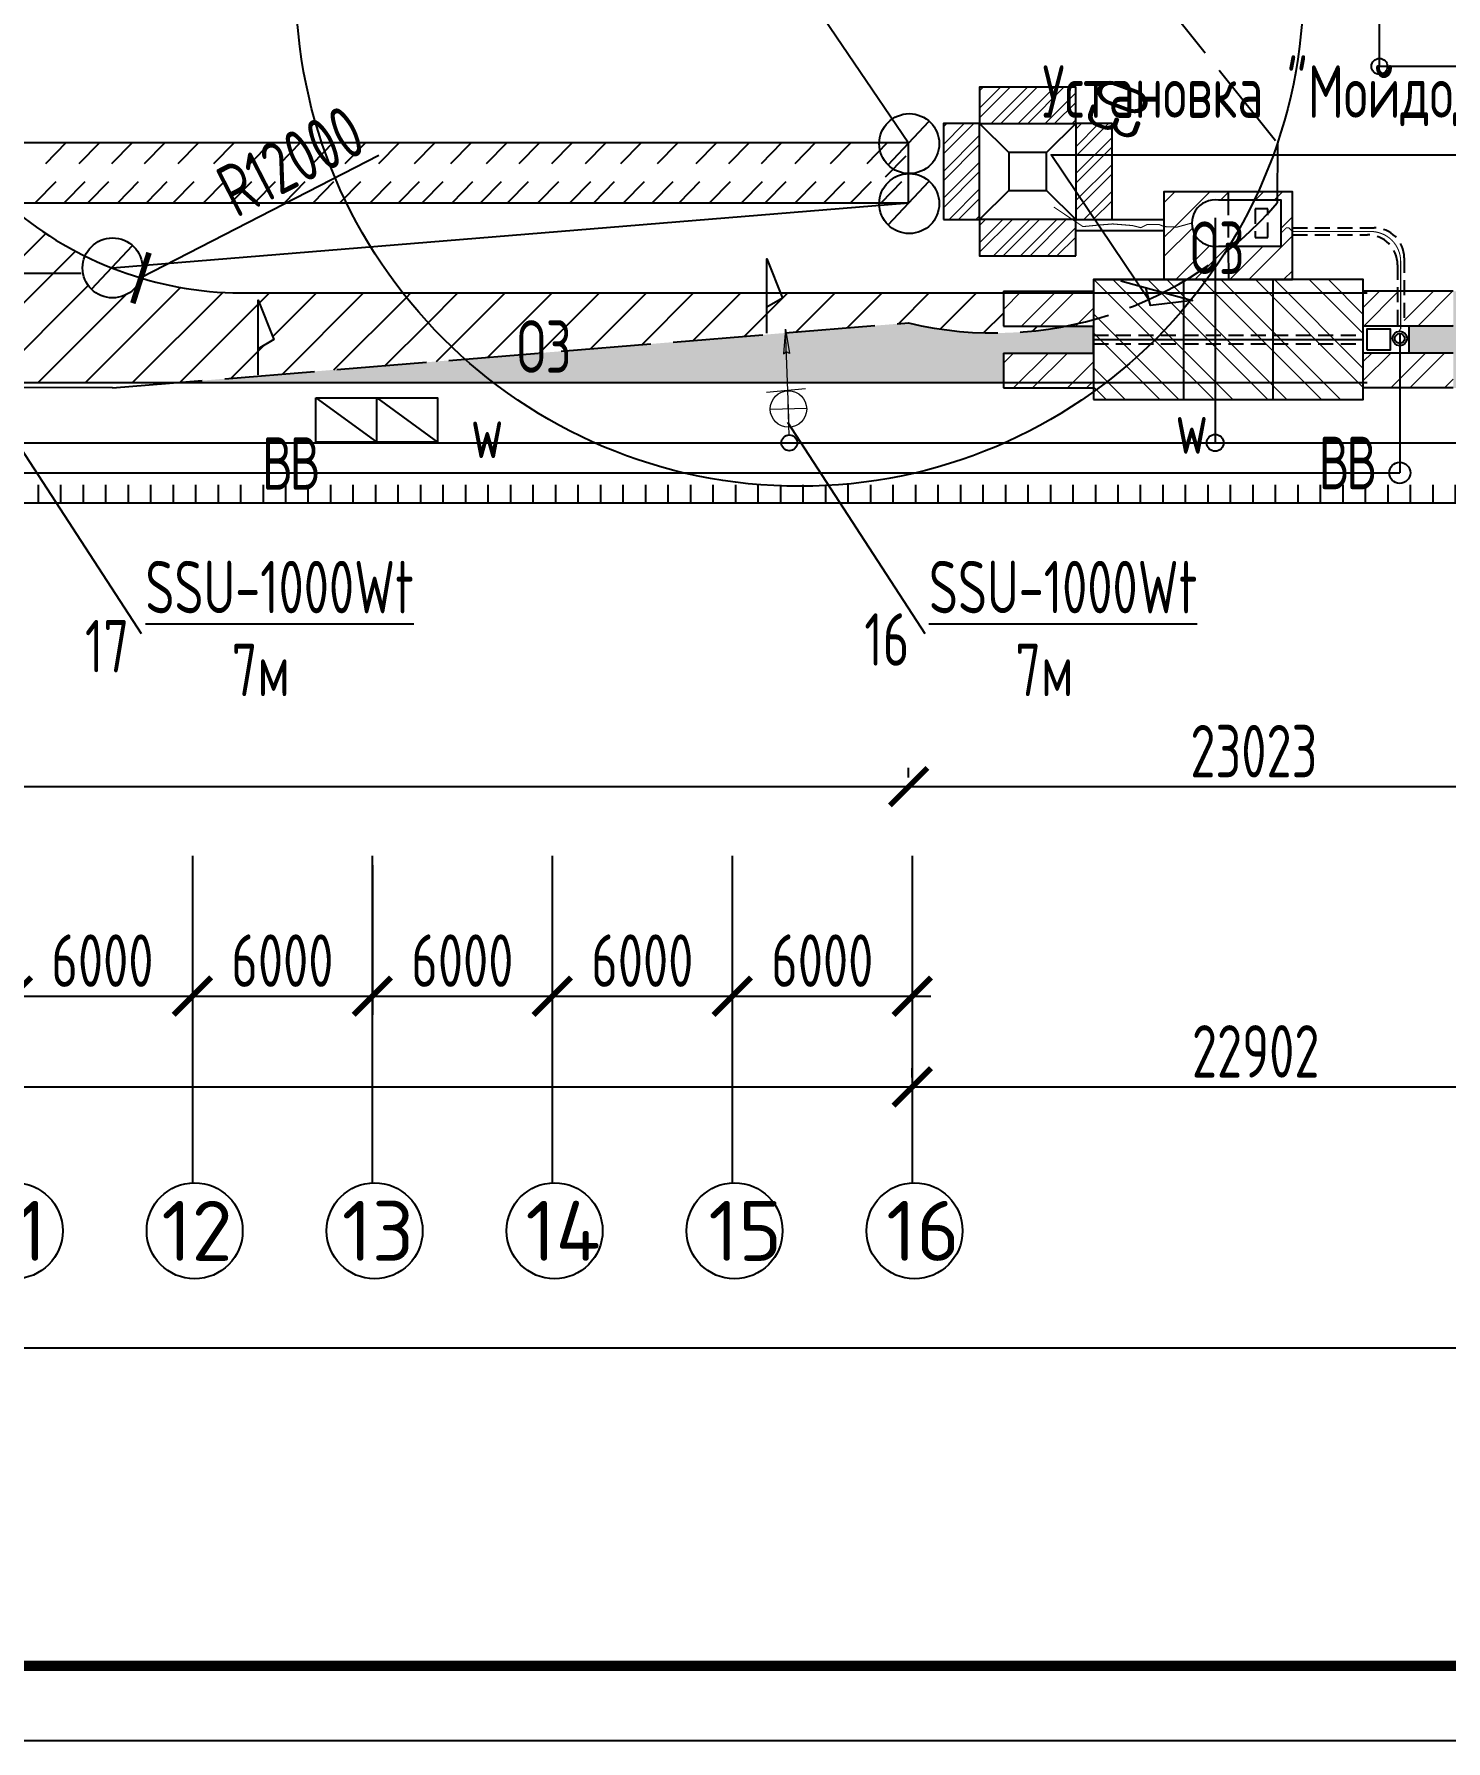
# Paper-space layout 'СГП' of a CAD drawing. Header units: millimetres. Extents: x 1 to 2190, y 0 to 1001.
# Drawn here: x 417.1 to 511.3, y 0.1 to 113.9 of the extents above; entities that cross this region are included whole.
import ezdxf

# ---------------------------------------------------------------- set-up
doc = ezdxf.new("R2010")
doc.units = ezdxf.units.MM
doc.header["$LTSCALE"] = 0.5
doc.linetypes.add('ACAD_ISO02W100', pattern=[15, 12, -3])
doc.linetypes.add('HIDDEN', pattern=[0.375, 0.25, -0.125])
for name, color, linetype, lineweight in [('ЛИНИИ_01', 7, 'Continuous', 9), ('ТОЛСТЫЕ', 1, 'Continuous', 50), ('ТОНКИЕе', 7, 'Continuous', 25)]:
    doc.layers.add(name, color=color, linetype=linetype, lineweight=lineweight)
doc.layers.add('размеры', color=7, linetype='Continuous')
doc.layers.add('тонкие', color=7, linetype='Continuous')
doc.styles.add('Наклонный', font='isocpeur.ttf', dxfattribs={"width": 0.7, "height": 3.5})
doc.styles.add('Наклонный 5', font='isocpeur.ttf', dxfattribs={"height": 7})
doc.linetypes.add('119-1 Кабель высоковольтный подземный', pattern='A,8,-2,[31,Russia-GOST_Topo.shx,S=0.15,R=180,X=0,Y=0],1,[31,Russia-GOST_Topo.shx,S=0.1,R=180,X=0,Y=0],6,[31,Russia-GOST_Topo.shx,S=0.1,R=0,X=0,Y=0],1,[31,Russia-GOST_Topo.shx,S=0.15,R=0,X=0,Y=0],-2', length=20)
doc.dimstyles.new('СТРОИТЕЛЬНЫЙ', dxfattribs={"dimtxt": 3.5, "dimasz": 2.5, "dimexe": 1.25, "dimexo": 0.625, "dimtad": 1, "dimdec": 0, "dimlfac": 500, "dimdsep": 46, "dimtxsty": 'Наклонный', "dimblk1": 'ARCHTICK', "dimblk2": 'ARCHTICK', "dimsah": 1, "dimcen": 0, "dimdle": 1.25, "dimadec": 0, "dimazin": 0, "dimtfac": 0.75, "dimtdec": 0, "dimtmove": 0, "dimatfit": 3, "dimldrblk": 'ARCHTICK', "dimfxl": 1, "dimtolj": 1, "dimtzin": 0, "dimarcsym": 0})
pattern_1 = [(45, (455.8895, 73.2574), (-0.898026, 0.898026), []), (45, (455.8895, 73.8924), (-0.898026, 0.898026), [])]
pattern_2 = [(45, (455.8895, 73.2574), (-1.79605, 1.79605), []), (45, (455.8895, 74.5274), (-1.79605, 1.79605), [])]
pattern_3 = [(45, (-0.0765, 0.0526), (-1.571545, 1.571545), [])]

# ---------------------------------------------------------------- blocks, each defined once
blk = doc.blocks.new('_ArchTick')
at = {"color": 0, "linetype": 'ByBlock', "const_width": 0.15}
blk.add_lwpolyline([(-0.5, -0.5), (0.5, 0.5)], dxfattribs=at)
blk = doc.blocks.new('*D864')
at = {"layer": 'Defpoints', "color": 0, "transparency": 16777216}
for p in [(475.46, 63.72), (475.46, 63.72), (521.5, 63.72)]:
    blk.add_point(p, dxfattribs=at)
at = {"layer": 'размеры', "color": 0, "lineweight": -2, "transparency": 16777216}
for p, q in [((475.46, 64.34), (475.46, 64.97)), ((521.5, 64.34), (521.5, 64.97)), ((522.75, 63.72), (474.21, 63.72))]:
    blk.add_line(p, q, dxfattribs=at)
at = {"layer": 'размеры', "color": 0, "lineweight": -2, "transparency": 16777216, "xscale": 2.5, "yscale": 2.5, "zscale": 2.5, "rotation": 180}
blk.add_blockref('_ArchTick', (475.46, 63.72), dxfattribs=at)
at = {"layer": 'размеры', "color": 0, "lineweight": -2, "transparency": 16777216, "xscale": 2.5, "yscale": 2.5, "zscale": 2.5}
blk.add_blockref('_ArchTick', (521.5, 63.72), dxfattribs=at)
at = {"layer": 'размеры', "color": 0, "transparency": 16777216, "insert": (498.48, 66.09), "char_height": 3.5, "attachment_point": 5, "style": 'Наклонный'}
blk.add_mtext('\\A1;23023', dxfattribs=at)
blk = doc.blocks.new('*D865')
at = {"layer": 'Defpoints', "color": 0, "transparency": 16777216}
for p in [(295.48, 63.72), (295.48, 63.72), (475.46, 63.72)]:
    blk.add_point(p, dxfattribs=at)
at = {"layer": 'размеры', "color": 0, "lineweight": -2, "transparency": 16777216}
for p, q in [((295.48, 64.34), (295.48, 64.97)), ((475.46, 64.34), (475.46, 64.97)), ((476.71, 63.72), (294.23, 63.72))]:
    blk.add_line(p, q, dxfattribs=at)
at = {"layer": 'размеры', "color": 0, "lineweight": -2, "transparency": 16777216, "xscale": 2.5, "yscale": 2.5, "zscale": 2.5, "rotation": 180}
blk.add_blockref('_ArchTick', (295.48, 63.72), dxfattribs=at)
at = {"layer": 'размеры', "color": 0, "lineweight": -2, "transparency": 16777216, "xscale": 2.5, "yscale": 2.5, "zscale": 2.5}
blk.add_blockref('_ArchTick', (475.46, 63.72), dxfattribs=at)
at = {"layer": 'размеры', "color": 0, "transparency": 16777216, "insert": (385.47, 66.09), "char_height": 3.5, "attachment_point": 5, "style": 'Наклонный'}
blk.add_mtext('\\A1;89987', dxfattribs=at)
blk = doc.blocks.new('*D869')
at = {"layer": 'Defpoints', "color": 0, "transparency": 16777216}
for p in [(234.43, 26.29), (521.5, 26.29), (521.5, 26.29)]:
    blk.add_point(p, dxfattribs=at)
at = {"layer": 'размеры', "color": 0, "lineweight": -2, "transparency": 16777216}
for p, q in [((234.43, 26.92), (234.43, 27.54)), ((521.5, 26.92), (521.5, 27.54)), ((233.18, 26.29), (522.75, 26.29))]:
    blk.add_line(p, q, dxfattribs=at)
at = {"layer": 'размеры', "color": 0, "lineweight": -2, "transparency": 16777216, "xscale": 2.5, "yscale": 2.5, "zscale": 2.5, "rotation": 180}
blk.add_blockref('_ArchTick', (234.43, 26.29), dxfattribs=at)
at = {"layer": 'размеры', "color": 0, "lineweight": -2, "transparency": 16777216, "xscale": 2.5, "yscale": 2.5, "zscale": 2.5}
blk.add_blockref('_ArchTick', (521.5, 26.29), dxfattribs=at)
at = {"layer": 'размеры', "color": 0, "transparency": 16777216, "insert": (377.97, 28.67), "char_height": 3.5, "attachment_point": 5, "style": 'Наклонный'}
blk.add_mtext('\\A1;143535', dxfattribs=at)
blk = doc.blocks.new('*D948')
at = {"layer": 'Defpoints', "color": 0, "transparency": 16777216}
for p in [(415.7, 59.1), (427.7, 59.1), (427.7, 49.75)]:
    blk.add_point(p, dxfattribs=at)
at = {"layer": 'ТОНКИЕе', "color": 0, "lineweight": -2, "transparency": 16777216}
for p, q in [((415.7, 58.48), (415.7, 48.5)), ((427.7, 58.48), (427.7, 48.5)), ((414.45, 49.75), (428.95, 49.75))]:
    blk.add_line(p, q, dxfattribs=at)
at = {"layer": 'ТОНКИЕе', "color": 0, "lineweight": -2, "transparency": 16777216, "xscale": 2.5, "yscale": 2.5, "zscale": 2.5, "rotation": 180}
blk.add_blockref('_ArchTick', (415.7, 49.75), dxfattribs=at)
at = {"layer": 'ТОНКИЕе', "color": 0, "lineweight": -2, "transparency": 16777216, "xscale": 2.5, "yscale": 2.5, "zscale": 2.5}
blk.add_blockref('_ArchTick', (427.7, 49.75), dxfattribs=at)
at = {"layer": 'ТОНКИЕе', "color": 0, "transparency": 16777216, "insert": (421.7, 52.12), "char_height": 3.5, "attachment_point": 5, "style": 'Наклонный'}
blk.add_mtext('\\A1;6000', dxfattribs=at)
blk = doc.blocks.new('*D949')
at = {"layer": 'Defpoints', "color": 0, "transparency": 16777216}
for p in [(427.7, 59.1), (439.7, 59.1), (439.7, 49.75)]:
    blk.add_point(p, dxfattribs=at)
at = {"layer": 'ТОНКИЕе', "color": 0, "lineweight": -2, "transparency": 16777216}
for p, q in [((427.7, 58.48), (427.7, 48.5)), ((439.7, 58.48), (439.7, 48.5)), ((426.45, 49.75), (440.95, 49.75))]:
    blk.add_line(p, q, dxfattribs=at)
at = {"layer": 'ТОНКИЕе', "color": 0, "lineweight": -2, "transparency": 16777216, "xscale": 2.5, "yscale": 2.5, "zscale": 2.5, "rotation": 180}
blk.add_blockref('_ArchTick', (427.7, 49.75), dxfattribs=at)
at = {"layer": 'ТОНКИЕе', "color": 0, "lineweight": -2, "transparency": 16777216, "xscale": 2.5, "yscale": 2.5, "zscale": 2.5}
blk.add_blockref('_ArchTick', (439.7, 49.75), dxfattribs=at)
at = {"layer": 'ТОНКИЕе', "color": 0, "transparency": 16777216, "insert": (433.7, 52.12), "char_height": 3.5, "attachment_point": 5, "style": 'Наклонный'}
blk.add_mtext('\\A1;6000', dxfattribs=at)
blk = doc.blocks.new('*D950')
at = {"layer": 'Defpoints', "color": 0, "transparency": 16777216}
for p in [(439.7, 59.1), (451.7, 59.1), (451.7, 49.75)]:
    blk.add_point(p, dxfattribs=at)
at = {"layer": 'ТОНКИЕе', "color": 0, "lineweight": -2, "transparency": 16777216}
for p, q in [((439.7, 58.48), (439.7, 48.5)), ((451.7, 58.48), (451.7, 48.5)), ((438.45, 49.75), (452.95, 49.75))]:
    blk.add_line(p, q, dxfattribs=at)
at = {"layer": 'ТОНКИЕе', "color": 0, "lineweight": -2, "transparency": 16777216, "xscale": 2.5, "yscale": 2.5, "zscale": 2.5, "rotation": 180}
blk.add_blockref('_ArchTick', (439.7, 49.75), dxfattribs=at)
at = {"layer": 'ТОНКИЕе', "color": 0, "lineweight": -2, "transparency": 16777216, "xscale": 2.5, "yscale": 2.5, "zscale": 2.5}
blk.add_blockref('_ArchTick', (451.7, 49.75), dxfattribs=at)
at = {"layer": 'ТОНКИЕе', "color": 0, "transparency": 16777216, "insert": (445.7, 52.12), "char_height": 3.5, "attachment_point": 5, "style": 'Наклонный'}
blk.add_mtext('\\A1;6000', dxfattribs=at)
blk = doc.blocks.new('*D951')
at = {"layer": 'Defpoints', "color": 0, "transparency": 16777216}
for p in [(451.7, 59.1), (463.7, 59.1), (463.7, 49.75)]:
    blk.add_point(p, dxfattribs=at)
at = {"layer": 'ТОНКИЕе', "color": 0, "lineweight": -2, "transparency": 16777216}
for p, q in [((451.7, 58.48), (451.7, 48.5)), ((463.7, 58.48), (463.7, 48.5)), ((450.45, 49.75), (464.95, 49.75))]:
    blk.add_line(p, q, dxfattribs=at)
at = {"layer": 'ТОНКИЕе', "color": 0, "lineweight": -2, "transparency": 16777216, "xscale": 2.5, "yscale": 2.5, "zscale": 2.5, "rotation": 180}
blk.add_blockref('_ArchTick', (451.7, 49.75), dxfattribs=at)
at = {"layer": 'ТОНКИЕе', "color": 0, "lineweight": -2, "transparency": 16777216, "xscale": 2.5, "yscale": 2.5, "zscale": 2.5}
blk.add_blockref('_ArchTick', (463.7, 49.75), dxfattribs=at)
at = {"layer": 'ТОНКИЕе', "color": 0, "transparency": 16777216, "insert": (457.7, 52.12), "char_height": 3.5, "attachment_point": 5, "style": 'Наклонный'}
blk.add_mtext('\\A1;6000', dxfattribs=at)
blk = doc.blocks.new('*D952')
at = {"layer": 'Defpoints', "color": 0, "transparency": 16777216}
for p in [(463.7, 59.1), (475.7, 59.1), (475.7, 49.75)]:
    blk.add_point(p, dxfattribs=at)
at = {"layer": 'ТОНКИЕе', "color": 0, "lineweight": -2, "transparency": 16777216}
for p, q in [((463.7, 58.48), (463.7, 48.5)), ((475.7, 58.48), (475.7, 48.5)), ((462.45, 49.75), (476.95, 49.75))]:
    blk.add_line(p, q, dxfattribs=at)
at = {"layer": 'ТОНКИЕе', "color": 0, "lineweight": -2, "transparency": 16777216, "xscale": 2.5, "yscale": 2.5, "zscale": 2.5, "rotation": 180}
blk.add_blockref('_ArchTick', (463.7, 49.75), dxfattribs=at)
at = {"layer": 'ТОНКИЕе', "color": 0, "lineweight": -2, "transparency": 16777216, "xscale": 2.5, "yscale": 2.5, "zscale": 2.5}
blk.add_blockref('_ArchTick', (475.7, 49.75), dxfattribs=at)
at = {"layer": 'ТОНКИЕе', "color": 0, "transparency": 16777216, "insert": (469.7, 52.12), "char_height": 3.5, "attachment_point": 5, "style": 'Наклонный'}
blk.add_mtext('\\A1;6000', dxfattribs=at)
blk = doc.blocks.new('*D953')
at = {"layer": 'Defpoints', "color": 0, "transparency": 16777216}
for p in [(295.7, 49.75), (475.7, 49.75), (475.7, 43.7)]:
    blk.add_point(p, dxfattribs=at)
at = {"layer": 'ТОНКИЕе', "color": 0, "lineweight": -2, "transparency": 16777216}
for p, q in [((295.7, 49.12), (295.7, 42.45)), ((475.7, 49.12), (475.7, 42.45)), ((294.45, 43.7), (476.95, 43.7))]:
    blk.add_line(p, q, dxfattribs=at)
at = {"layer": 'ТОНКИЕе', "color": 0, "lineweight": -2, "transparency": 16777216, "xscale": 2.5, "yscale": 2.5, "zscale": 2.5, "rotation": 180}
blk.add_blockref('_ArchTick', (295.7, 43.7), dxfattribs=at)
at = {"layer": 'ТОНКИЕе', "color": 0, "lineweight": -2, "transparency": 16777216, "xscale": 2.5, "yscale": 2.5, "zscale": 2.5}
blk.add_blockref('_ArchTick', (475.7, 43.7), dxfattribs=at)
at = {"layer": 'ТОНКИЕе', "color": 0, "transparency": 16777216, "insert": (385.7, 46.07), "char_height": 3.5, "attachment_point": 5, "style": 'Наклонный'}
blk.add_mtext('\\A1;90000', dxfattribs=at)
blk = doc.blocks.new('*D1008')
at = {"layer": 'Defpoints', "color": 0, "transparency": 16777216}
for p in [(444.35, 107.99), (424.27, 97.65)]:
    blk.add_point(p, dxfattribs=at)
at = {"layer": 'размеры', "color": 0, "lineweight": -2, "transparency": 16777216}
blk.add_line((440.14, 105.82), (424.27, 97.65), dxfattribs=at)
at = {"layer": 'размеры', "color": 0, "lineweight": -2, "transparency": 16777216, "xscale": 2.5, "yscale": 2.5, "zscale": 2.5, "rotation": 207.2222936335415}
blk.add_blockref('_ArchTick', (424.27, 97.65), dxfattribs=at)
at = {"layer": 'размеры', "color": 0, "transparency": 16777216, "insert": (434.25, 105.46), "char_height": 3.5, "attachment_point": 5, "rotation": 27.2223, "style": 'Наклонный'}
blk.add_mtext('\\A1;R12000', dxfattribs=at)
blk = doc.blocks.new('*D1045')
at = {"layer": 'Defpoints', "color": 0, "transparency": 16777216}
for p in [(475.7, 43.7), (521.5, 43.7), (521.5, 43.7)]:
    blk.add_point(p, dxfattribs=at)
at = {"layer": 'размеры', "color": 0, "lineweight": -2, "transparency": 16777216}
for p, q in [((475.7, 44.32), (475.7, 44.95)), ((521.5, 44.32), (521.5, 44.95)), ((474.45, 43.7), (522.75, 43.7))]:
    blk.add_line(p, q, dxfattribs=at)
at = {"layer": 'размеры', "color": 0, "lineweight": -2, "transparency": 16777216, "xscale": 2.5, "yscale": 2.5, "zscale": 2.5, "rotation": 180}
blk.add_blockref('_ArchTick', (475.7, 43.7), dxfattribs=at)
at = {"layer": 'размеры', "color": 0, "lineweight": -2, "transparency": 16777216, "xscale": 2.5, "yscale": 2.5, "zscale": 2.5}
blk.add_blockref('_ArchTick', (521.5, 43.7), dxfattribs=at)
at = {"layer": 'размеры', "color": 0, "transparency": 16777216, "insert": (498.6, 46.07), "char_height": 3.5, "attachment_point": 5, "style": 'Наклонный'}
blk.add_mtext('\\A1;22902', dxfattribs=at)

psp = doc.layouts.new('СГП')

# ---------------------------------------------------------------- hatches: boundary and pattern name
at = {"layer": 'тонкие', "transparency": 33554687}
h = psp.add_hatch(dxfattribs=at)
h.set_pattern_fill('ANSI31', scale=0.7)
h.set_pattern_definition(pattern_3)
h.paths.add_polyline_path([(355.5864, 102.6085, -0.06421302), (350.4667, 99.1739, -0.1109854), (350.659, 98.3182, -0.85271267), (346.7588, 97.6942, -0.06622706), (340.488, 96.6529), (328.1937, 96.6529), (329.1028, 94.3969), (328.0481, 93.7852), (328.0481, 92.3027), (348.6117, 90.6529), (360.9759, 90.6529), (360.9759, 95.225), (362.0305, 92.608), (360.9759, 91.9962), (360.9759, 90.6529), (389.2553, 90.6529), (389.2553, 95.1102), (390.3099, 92.4931), (389.2553, 91.8813), (389.2553, 90.6529), (426.4776, 90.6529), (445.8804, 92.2375, -0.04516718), (441.7325, 96.6529), (430.4027, 96.6529, -0.06476385), (424.2662, 97.6535, -0.84347558), (420.3799, 98.3182, -0.10266005), (420.5451, 99.114, -0.06597536), (415.2787, 102.631)])
h.paths.add_polyline_path([(432.088, 96.1581), (433.1426, 93.541), (432.088, 92.9293)], flags=16)
h = psp.add_hatch(dxfattribs=at)
h.set_pattern_fill('AR-SAND', scale=0.03)
h.set_pattern_definition([(37.5, (-0.0765, 0.0526), (-0.048001, 1.4682397), [0, -1.15824, 0, -1.2954, 0, -1.23825]), (7.5, (-0.0765, 0.0526), (1.34857, 2.150475), [0, -0.62484, 0, -1.04394, 0, -0.40005]), (327.5, (-1.0138, 0.0526), (2.372977, 0.0043116), [0, -0.381, 0, -1.3716, 0, -1.7907]), (317.5, (-1.0138, 0.0526), (2.290669, 0.668788), [0, -0.1905, 0, -0.89916, 0, -1.0287])])
h.paths.add_polyline_path([(445.8804, 92.2375), (426.4776, 90.6529), (447.8032, 90.6529, -0.01854531)])
h.paths.add_polyline_path([(457.4481, 93.1822), (445.8804, 92.2375, 0.01854531), (447.8032, 90.6529), (457.4481, 90.6529)])
h.paths.add_polyline_path([(481.7781, 92.6444), (487.7781, 92.6444), (487.7781, 94.4444), (485.9707, 94.4444, -0.10732508), (475.4557, 94.6529), (457.4481, 93.1822), (457.4481, 90.6529), (481.7781, 90.6529)])
h.paths.add_polyline_path([(516.5008, 96.7687), (511.7781, 96.7687), (511.7781, 94.4444), (508.8113, 94.4444), (508.8113, 92.6444), (511.7781, 92.6444), (511.7781, 90.3202), (516.5008, 90.3202)])
h.paths.add_polyline_path([(527.6386, 96.7687), (518.5008, 96.7687), (518.5008, 90.3202), (527.5084, 90.3202, 0.35789554), (523.8607, 93.5151, -0.02190996), (523.5008, 93.5096, -0.02356027), (523.8607, 93.5151, 0.33804885)])
h.paths.add_polyline_path([(448.2244, 89.0481), (453.7719, 89.0481), (453.7719, 97.4481), (448.2244, 97.4481)], flags=9)
h = psp.add_hatch(dxfattribs=at)
h.set_pattern_fill('ANSI31', scale=0.7)
h.set_pattern_definition(pattern_3)
h.paths.add_polyline_path([(481.7781, 96.6529), (466.9115, 96.6529), (467.0497, 96.3098), (465.9951, 95.6981), (465.9951, 93.8802), (475.4557, 94.6529, 0.10732508), (485.9707, 94.4444), (481.7781, 94.4444)])
h.paths.add_polyline_path([(465.9951, 95.6981), (465.9951, 96.6529), (457.4481, 96.6529), (457.4481, 93.1822), (465.9951, 93.8802)])
h.paths.add_polyline_path([(457.4481, 96.6529), (441.7325, 96.6529, 0.04516718), (445.8804, 92.2375), (457.4481, 93.1822)])
at = {"layer": 'ТОНКИЕе', "linetype": 'Continuous', "lineweight": 13}
h = psp.add_hatch(dxfattribs=at)
h.set_pattern_fill('STEEL', color=256, scale=0.4, style=0)
h.set_pattern_definition(pattern_1)
h.paths.add_polyline_path([(480.1956, 110.37), (480.1956, 107.9525), (486.6037, 107.9525), (486.6037, 110.37)])
h.paths.add_polyline_path([(489.0212, 107.5552), (486.6037, 106.002), (486.6037, 101.5444), (489.0212, 101.5444)])
h.paths.add_polyline_path([(489.0212, 107.5552), (489.0212, 107.9525), (486.6037, 107.9525), (486.6037, 106.002)])
h.paths.add_polyline_path([(486.6037, 99.1269), (486.6037, 101.3982), (486.3861, 101.5444), (480.1956, 101.5444), (480.1956, 99.1269)])
h = psp.add_hatch(dxfattribs=at)
h.set_pattern_fill('STEEL', color=256, scale=0.4, style=0)
h.set_pattern_definition(pattern_1)
h.paths.add_polyline_path([(480.1956, 107.9525), (477.7781, 107.9525), (477.7781, 101.5444), (480.1956, 101.5444)])
h = psp.add_hatch(dxfattribs=at)
h.set_pattern_fill('STEEL', color=256, scale=0.8, style=0)
h.set_pattern_definition(pattern_2)
h.paths.add_polyline_path([(496.1134, 102.8392), (496.1827, 102.8392), (496.3383, 103.397), (492.483, 103.397), (492.483, 101.0836), (492.5028, 101.0757), (493.3528, 101.0403), (494.3441, 101.3134, -0.45490679)])
h.paths.add_polyline_path([(494.3441, 101.3134), (493.3528, 101.0403), (492.483, 101.0765), (492.483, 97.5444), (493.7781, 97.5444), (496.7781, 97.5444), (496.7731, 99.7711), (496.1134, 99.7711, -0.45812678)])
h.paths.add_polyline_path([(496.7731, 99.7711), (496.7781, 97.5444), (501.047, 97.5444), (501.047, 100.7618), (500.8135, 100.995), (500.6445, 100.995), (500.4079, 100.7587), (500.3023, 100.6532), (500.3023, 99.7711)])
h.paths.add_polyline_path([(501.047, 103.397), (496.765, 103.397), (496.7662, 102.8392), (500.3023, 102.8392), (500.3023, 100.6532), (500.4079, 100.7587), (500.6445, 100.995), (500.8135, 100.995), (501.047, 100.7618)])
h.paths.add_polyline_path([(496.7662, 102.8392), (496.765, 103.397), (496.3383, 103.397), (496.1827, 102.8392)])
h = psp.add_hatch(dxfattribs=at)
h.set_pattern_fill('STEEL', color=256, scale=0.8, style=0)
h.set_pattern_definition(pattern_2)
h.paths.add_polyline_path([(487.7781, 94.4444), (487.7781, 96.7687), (481.7781, 96.7687), (481.7781, 94.4444)])
h.paths.add_polyline_path([(487.7781, 90.3202), (487.7781, 92.6444), (481.7781, 92.6444), (481.7781, 90.3202)])
h.paths.add_polyline_path([(511.7781, 94.4444), (511.7781, 96.7687), (508.5042, 96.7687), (508.5042, 94.4444)])
h.paths.add_polyline_path([(508.0648, 94.4444), (508.0648, 96.7687), (505.7781, 96.7687), (505.7781, 94.4444)])
h.paths.add_polyline_path([(508.5076, 92.6444), (509.2177, 90.3202), (511.7781, 90.3202), (511.7781, 92.6444)])
h.paths.add_polyline_path([(508.5076, 92.6444), (506.5073, 92.6444), (507.0838, 90.3202), (509.2177, 90.3202)])
h.paths.add_polyline_path([(505.7781, 90.3202), (507.0838, 90.3202), (506.5073, 92.6444), (505.7781, 92.6444)])
h = psp.add_hatch(dxfattribs=at)
h.set_pattern_fill('STEEL', color=256, scale=0.8, angle=90, style=0)
h.set_pattern_definition([(135, (455.8895, 73.2574), (-1.79605, -1.79605), []), (135, (454.6195, 73.2574), (-1.79605, -1.79605), [])])
h.paths.add_polyline_path([(493.7781, 93.5444), (493.7781, 97.5399), (492.483, 97.5399), (487.7781, 97.5444), (487.7781, 93.5444)])
h.paths.add_polyline_path([(499.7781, 93.5444), (499.7781, 97.5399), (493.7781, 97.5399), (493.7781, 93.5444)])
h.paths.add_polyline_path([(505.7781, 93.5444), (505.7781, 97.5444), (501.047, 97.5444), (501.047, 97.5399), (499.7781, 97.5399), (499.7781, 93.5444)])
h.paths.add_polyline_path([(505.7781, 89.5444), (505.7781, 93.5444), (499.7781, 93.5444), (499.7781, 89.5444)])
h.paths.add_polyline_path([(499.7781, 89.5444), (499.7781, 93.5444), (493.7781, 93.5444), (493.7781, 89.5444)])
h.paths.add_polyline_path([(493.7781, 93.5444), (487.7781, 93.5444), (487.7781, 92.6444), (487.7781, 89.5444), (493.7781, 89.5444)])

# ---------------------------------------------------------------- linework, layer by layer
at = {"layer": 'ЛИНИИ_01', "lineweight": 20}
for p, q in [((467.2389, 94.2339), (467.1085, 92.5925)), ((467.2389, 94.2339), (467.5062, 92.6092)), ((467.4113, 90.1223), (467.2389, 94.2339)), ((467.1085, 92.5925), (467.3227, 92.75)), ((467.5062, 92.6092), (467.2795, 92.7481)), ((467.4863, 87.6948), (467.4113, 90.1223)), ((468.6626, 88.946), (466.235, 88.8711)), ((467.5033, 87.1431), (467.4372, 89.2863))]:
    psp.add_line(p, q, dxfattribs=at)
psp.add_circle((467.4488, 88.9086), 1.2144, dxfattribs=at)
at = {"layer": 'размеры', "lineweight": 20}
psp.add_line((468.5727, 90.2506), (465.9929, 90.0209), dxfattribs=at)
at = {"layer": 'ТОЛСТЫЕ', "color": 0, "const_width": 0.7}
psp.add_lwpolyline([(20.9075, 5.0834), (835.9075, 5.0834), (835.9075, 589.0834), (20.9075, 589.0834)], close=True, dxfattribs=at)
at = {"layer": 'тонкие', "color": 0}
psp.add_lwpolyline([(840.9075, 0.0834), (0.9075, 0.0834), (0.9075, 594.0834), (840.9075, 594.0834)], close=True, dxfattribs=at)
at = {"layer": 'ТОНКИЕе', "linetype": 'Continuous', "lineweight": 25}
for p, q in [((480.1956, 107.9525), (482.1382, 106.01)), ((486.6037, 107.9525), (484.6612, 106.01)), ((482.1382, 103.487), (480.1956, 101.5444)), ((484.6612, 103.487), (486.6037, 101.5444)), ((496.765, 103.397), (496.7662, 102.8392)), ((489.0212, 101.5444), (492.483, 101.5444)), ((486.6037, 100.8057), (492.483, 100.8057)), ((496.7731, 99.7711), (496.7781, 97.5444)), ((481.7781, 96.7687), (487.7781, 96.7687)), ((481.7781, 96.7687), (481.7781, 94.4444)), ((487.7781, 97.5444), (493.7781, 97.5444)), ((493.7781, 97.5444), (493.7781, 89.5444)), ((499.7781, 89.5444), (499.7781, 97.5444)), ((511.7781, 96.7687), (505.7781, 96.7687)), ((481.7781, 94.4444), (487.7781, 94.4444)), ((487.7781, 92.6444), (487.7781, 94.4444)), ((487.7781, 93.5444), (505.7781, 93.5444)), ((511.7781, 94.4444), (505.7781, 94.4444)), ((508.8113, 94.4444), (508.8113, 92.6444)), ((481.7781, 92.6444), (487.7781, 92.6444)), ((481.7781, 92.6444), (481.7781, 90.3202)), ((511.7781, 92.6444), (505.7781, 92.6444)), ((481.7781, 90.3202), (487.7781, 90.3202)), ((511.7781, 90.3202), (505.7781, 90.3202))]:
    psp.add_line(p, q, dxfattribs=at)
at = {"layer": 'ТОНКИЕе', "linetype": 'HIDDEN', "lineweight": 25, "ltscale": 8}
for p, q in [((496.7662, 102.8392), (496.7731, 99.7711)), ((501.047, 100.992), (506.5042, 100.992)), ((501.047, 100.5261), (506.0648, 100.5261)), ((508.0648, 98.5261), (508.0648, 94.4444)), ((508.5042, 98.992), (508.5042, 94.4444)), ((487.7781, 93.8249), (505.7781, 93.8249)), ((487.7781, 93.264), (505.7781, 93.264))]:
    psp.add_line(p, q, dxfattribs=at)
at = {"layer": 'ТОНКИЕе', "color": 0}
psp.add_lwpolyline([(506.0457, 90.6529), (264.4316, 90.6529, -0.41421356), (240.4316, 114.6529), (240.4316, 450.689, -0.41421356), (264.4316, 474.689), (379.4823, 474.689, 0.41421356), (403.4823, 498.689), (403.4823, 518.0831)], format="xyb", dxfattribs=at)
at = {"layer": 'ТОНКИЕе', "color": 4}
for points in [[(474.1916, 349.8698), (474.1916, 349.8698), (474.2251, 380.6455), (474.2251, 380.6455), (415.9063, 380.6455), (413.9063, 380.6455), (413.9063, 510.0508), (413.9063, 510.0508), (385.6976, 510.0508), (385.6976, 510.0508), (385.6976, 480.689), (385.6976, 478.689), (236.4316, 478.689), (236.4316, 478.689), (236.4316, 84.6529), (236.4316, 84.6529), (508.2089, 84.6529)], [(508.2089, 93.9482), (508.2089, 84.6529)]]:
    psp.add_lwpolyline(points, dxfattribs=at)
at = {"layer": 'ТОНКИЕе', "color": 2, "true_color": 0xffff00}
for points in [[(471.4152, 378.6455), (471.4152, 378.6455), (471.4152, 378.6455), (471.4152, 378.6455), (471.4152, 378.6455), (471.4152, 378.6455), (471.4152, 378.6455), (413.9063, 378.6455), (411.9063, 378.6455), (411.9063, 508.0508), (411.9063, 508.0508), (387.8916, 508.0508), (387.8916, 508.0508), (387.8916, 478.689), (387.8916, 476.689), (238.4316, 476.689), (238.4316, 476.689), (238.4316, 86.6529), (238.4316, 86.6529), (238.4316, 86.6529), (238.4316, 86.6529), (517.4839, 86.6529), (517.4839, 86.6529), (517.4839, 86.6529)], [(510.8538, 111.7597), (506.8538, 111.7597), (506.8538, 126.9784), (506.8538, 126.9784)], [(517.4839, 86.6529), (517.4839, 86.6529), (517.4839, 111.7597), (517.4839, 111.7597), (517.4839, 111.7597), (506.8538, 111.7597)], [(495.8937, 101.656), (495.8937, 86.6529)]]:
    psp.add_lwpolyline(points, dxfattribs=at)
at = {"layer": 'ТОНКИЕе'}
for points in [[(234.4316, 480.689), (234.4316, 480.689), (234.4316, 480.689), (234.4316, 90.6529), (234.4316, 82.6529), (521.5008, 82.6529)], [(491.4501, 96.2112), (484.9673, 105.8712), (530.0918, 105.8712)], [(430.4027, 96.6529), (506.0457, 96.6529)], [(435.9287, 89.6651), (439.9886, 86.6934)], [(439.9886, 86.6934), (439.9886, 89.6651)], [(439.9886, 89.6651), (444.0485, 86.6934)], [(424.3173, 73.9208), (415.1507, 88.0085)], [(476.5637, 73.9208), (467.3971, 88.0085)], [(415.9316, 82.6529), (417.4316, 82.6529), (417.4316, 83.8529)], [(417.4316, 82.6529), (418.9316, 82.6529), (418.9316, 83.8529)], [(418.9316, 82.6529), (420.4316, 82.6529), (420.4316, 83.8529)], [(420.4316, 82.6529), (421.9316, 82.6529), (421.9316, 83.8529)], [(421.9316, 82.6529), (423.4316, 82.6529), (423.4316, 83.8529)], [(423.4316, 82.6529), (424.9316, 82.6529), (424.9316, 83.8529)], [(424.9316, 82.6529), (426.4316, 82.6529), (426.4316, 83.8529)], [(426.4316, 82.6529), (427.9316, 82.6529), (427.9316, 83.8529)], [(427.9316, 82.6529), (429.4316, 82.6529), (429.4316, 83.8529)], [(429.4316, 82.6529), (430.9316, 82.6529), (430.9316, 83.8529)], [(430.9316, 82.6529), (432.4316, 82.6529), (432.4316, 83.8529)], [(432.4316, 82.6529), (433.9316, 82.6529), (433.9316, 83.8529)], [(433.9316, 82.6529), (435.4316, 82.6529), (435.4316, 83.8529)], [(435.4316, 82.6529), (436.9316, 82.6529), (436.9316, 83.8529)], [(436.9316, 82.6529), (438.4316, 82.6529), (438.4316, 83.8529)], [(438.4316, 82.6529), (439.9316, 82.6529), (439.9316, 83.8529)], [(439.9316, 82.6529), (441.4316, 82.6529), (441.4316, 83.8529)], [(441.4316, 82.6529), (442.9316, 82.6529), (442.9316, 83.8529)], [(442.9316, 82.6529), (444.4316, 82.6529), (444.4316, 83.8529)], [(444.4316, 82.6529), (445.9316, 82.6529), (445.9316, 83.8529)], [(445.9316, 82.6529), (447.4316, 82.6529), (447.4316, 83.8529)], [(447.4316, 82.6529), (448.9316, 82.6529), (448.9316, 83.8529)], [(448.9316, 82.6529), (450.4316, 82.6529), (450.4316, 83.8529)], [(450.4316, 82.6529), (451.9316, 82.6529), (451.9316, 83.8529)], [(451.9316, 82.6529), (453.4316, 82.6529), (453.4316, 83.8529)], [(453.4316, 82.6529), (454.9316, 82.6529), (454.9316, 83.8529)], [(454.9316, 82.6529), (456.4316, 82.6529), (456.4316, 83.8529)], [(456.4316, 82.6529), (457.9316, 82.6529), (457.9316, 83.8529)], [(457.9316, 82.6529), (459.4316, 82.6529), (459.4316, 83.8529)], [(459.4316, 82.6529), (460.9316, 82.6529), (460.9316, 83.8529)], [(460.9316, 82.6529), (462.4316, 82.6529), (462.4316, 83.8529)], [(462.4316, 82.6529), (463.9316, 82.6529), (463.9316, 83.8529)], [(463.9316, 82.6529), (465.4316, 82.6529), (465.4316, 83.8529)], [(465.4316, 82.6529), (466.9316, 82.6529), (466.9316, 83.8529)], [(466.9316, 82.6529), (468.4316, 82.6529), (468.4316, 83.8529)], [(468.4316, 82.6529), (469.9316, 82.6529), (469.9316, 83.8529)], [(469.9316, 82.6529), (471.4316, 82.6529), (471.4316, 83.8529)], [(471.4316, 82.6529), (472.9316, 82.6529), (472.9316, 83.8529)], [(472.9316, 82.6529), (474.4316, 82.6529), (474.4316, 83.8529)], [(474.4316, 82.6529), (475.9316, 82.6529), (475.9316, 83.8529)], [(475.9316, 82.6529), (477.4316, 82.6529), (477.4316, 83.8529)], [(477.4316, 82.6529), (478.9316, 82.6529), (478.9316, 83.8529)], [(478.9316, 82.6529), (480.4316, 82.6529), (480.4316, 83.8529)], [(480.4316, 82.6529), (481.9316, 82.6529), (481.9316, 83.8529)], [(481.9316, 82.6529), (483.4316, 82.6529), (483.4316, 83.8529)], [(483.4316, 82.6529), (484.9316, 82.6529), (484.9316, 83.8529)], [(484.9316, 82.6529), (486.4316, 82.6529), (486.4316, 83.8529)], [(486.4316, 82.6529), (487.9316, 82.6529), (487.9316, 83.8529)], [(487.9316, 82.6529), (489.4316, 82.6529), (489.4316, 83.8529)], [(489.4316, 82.6529), (490.9316, 82.6529), (490.9316, 83.8529)], [(490.9316, 82.6529), (492.4316, 82.6529), (492.4316, 83.8529)], [(492.4316, 82.6529), (493.9316, 82.6529), (493.9316, 83.8529)], [(493.9316, 82.6529), (495.4316, 82.6529), (495.4316, 83.8529)], [(495.4316, 82.6529), (496.9316, 82.6529), (496.9316, 83.8529)], [(496.9316, 82.6529), (498.4316, 82.6529), (498.4316, 83.8529)], [(498.4316, 82.6529), (499.9316, 82.6529), (499.9316, 83.8529)], [(499.9316, 82.6529), (501.4316, 82.6529), (501.4316, 83.8529)], [(501.4316, 82.6529), (502.9316, 82.6529), (502.9316, 83.8529)], [(502.9316, 82.6529), (504.4316, 82.6529), (504.4316, 83.8529)], [(504.4316, 82.6529), (505.9316, 82.6529), (505.9316, 83.8529)], [(505.9316, 82.6529), (507.4316, 82.6529), (507.4316, 83.8529)], [(507.4316, 82.6529), (508.9316, 82.6529), (508.9316, 83.8529)], [(508.9316, 82.6529), (510.4316, 82.6529), (510.4316, 83.8529)], [(510.4316, 82.6529), (511.9316, 82.6529), (511.9316, 83.8529)]]:
    psp.add_lwpolyline(points, dxfattribs=at)
at = {"layer": 'ТОНКИЕе', "color": 30}
for points in [[(468.1957, 117.3569), (475.4557, 106.6529)], [(474.0883, 105.1948), (476.8232, 108.1109)], [(474.0883, 101.1948), (476.8232, 104.1109)], [(422.3799, 98.3182), (475.4557, 102.6529)], [(420.9652, 96.9045), (423.7002, 99.8205)], [(350.6352, 97.9627), (420.2884, 97.9627)]]:
    psp.add_lwpolyline(points, dxfattribs=at)
at = {"layer": 'ТОНКИЕе', "color": 237, "linetype": 'ACAD_ISO02W100', "true_color": 0x8a2466}
for points in [[(491.4909, 117.3569), (500.0451, 106.6529), (500.0246, 102.6529)], [(422.3799, 90.3182), (475.4557, 94.6529)], [(422.3799, 90.3182), (348.6117, 90.6529)]]:
    psp.add_lwpolyline(points, dxfattribs=at)
at = {"layer": 'ТОНКИЕе', "linetype": 'Continuous', "lineweight": 25}
for points in [[(486.6037, 107.9525), (486.6037, 110.37), (480.1956, 110.37), (480.1956, 107.9525)], [(477.7781, 101.5444), (480.1956, 101.5444), (480.1956, 107.9525), (477.7781, 107.9525)], [(486.6037, 101.5444), (489.0212, 101.5444), (489.0212, 107.9525), (486.6037, 107.9525)], [(482.1382, 103.487), (484.6612, 103.487), (484.6612, 106.01), (482.1382, 106.01)], [(492.483, 97.5399), (501.047, 97.5399), (501.047, 103.397), (492.483, 103.397)], [(486.6037, 99.1269), (486.6037, 101.5444), (480.1956, 101.5444), (480.1956, 99.1269)], [(487.7781, 89.5444), (505.7781, 89.5444), (505.7781, 97.5444), (487.7781, 97.5444)], [(506.0119, 92.8464), (507.5982, 92.8464), (507.5982, 94.2444), (506.0119, 94.2444)]]:
    psp.add_lwpolyline(points, close=True, dxfattribs=at)
at = {"layer": 'ТОНКИЕе', "color": 241}
psp.add_lwpolyline([(295.4349, 102.6529), (475.4557, 102.6529), (475.4557, 106.6529), (295.4349, 106.6529)], close=True, dxfattribs=at)
for points in [[(419.2693, 106.6529), (417.8954, 105.2549)], [(421.5108, 106.6529), (420.1369, 105.2549)], [(423.6882, 106.6529), (422.3144, 105.2549)], [(425.8657, 106.6529), (424.4918, 105.2549)], [(428.1072, 106.6529), (426.7333, 105.2549)], [(430.4768, 106.6529), (429.1029, 105.2549)], [(432.9105, 106.6529), (431.5366, 105.2549)], [(434.8958, 106.6529), (433.5219, 105.2549)], [(437.0733, 106.6529), (435.6994, 105.2549)], [(439.2507, 106.6529), (437.8769, 105.2549)], [(441.4923, 106.6529), (440.1184, 105.2549)], [(443.8619, 106.6529), (442.488, 105.2549)], [(446.2955, 106.6529), (444.9216, 105.2549)], [(448.6651, 106.6529), (447.2912, 105.2549)], [(450.8426, 106.6529), (449.4687, 105.2549)], [(453.02, 106.6529), (451.6461, 105.2549)], [(455.2615, 106.6529), (453.8876, 105.2549)], [(457.6311, 106.6529), (456.2572, 105.2549)], [(460.0648, 106.6529), (458.6909, 105.2549)], [(462.6382, 106.6529), (461.2643, 105.2549)], [(464.8157, 106.6529), (463.4418, 105.2549)], [(466.9932, 106.6529), (465.6193, 105.2549)], [(469.2347, 106.6529), (467.8608, 105.2549)], [(471.6043, 106.6529), (470.2304, 105.2549)], [(474.0379, 106.6529), (472.664, 105.2549)], [(475.2704, 105.7807), (473.8965, 104.3828)], [(418.5919, 104.0508), (417.2181, 102.6529)], [(420.5205, 104.0508), (419.1466, 102.6529)], [(422.1049, 104.0508), (420.731, 102.6529)], [(424.0956, 104.0508), (422.7217, 102.6529)], [(426.005, 104.0508), (424.6311, 102.6529)], [(427.7926, 104.0508), (426.4187, 102.6529)], [(429.8239, 104.0508), (428.45, 102.6529)], [(431.6337, 104.0508), (430.2598, 102.6529)], [(433.2181, 104.0508), (431.8442, 102.6529)], [(435.2088, 104.0508), (433.8349, 102.6529)], [(437.1182, 104.0508), (435.7444, 102.6529)], [(438.9058, 104.0508), (437.5319, 102.6529)], [(440.9371, 104.0508), (439.5632, 102.6529)], [(442.8119, 104.0508), (441.438, 102.6529)], [(444.3963, 104.0508), (443.0224, 102.6529)], [(446.387, 104.0508), (445.0131, 102.6529)], [(448.2965, 104.0508), (446.9226, 102.6529)], [(450.084, 104.0508), (448.7101, 102.6529)], [(452.1153, 104.0508), (450.7414, 102.6529)], [(454.2501, 104.0508), (452.8762, 102.6529)], [(455.8345, 104.0508), (454.4606, 102.6529)], [(457.8252, 104.0508), (456.4513, 102.6529)], [(459.7346, 104.0508), (458.3607, 102.6529)], [(461.5222, 104.0508), (460.1483, 102.6529)], [(463.5535, 104.0508), (462.1796, 102.6529)], [(465.6882, 104.0508), (464.3143, 102.6529)], [(467.2727, 104.0508), (465.8988, 102.6529)], [(469.2633, 104.0508), (467.8894, 102.6529)], [(471.1728, 104.0508), (469.7989, 102.6529)], [(472.9603, 104.0508), (471.5864, 102.6529)], [(474.9916, 104.0508), (473.6178, 102.6529)]]:
    psp.add_lwpolyline(points, dxfattribs=at)
at = {"layer": 'ТОНКИЕе', "linetype": 'Continuous', "lineweight": 25}
psp.add_lwpolyline([(496.1134, 99.7711), (500.3023, 99.7711), (500.3023, 102.8392), (496.1134, 102.8392)], dxfattribs=at)
at = {"layer": 'ТОНКИЕе', "linetype": 'Continuous', "lineweight": 25, "const_width": 0.07}
for points in [[(494.3799, 101.3233), (493.3528, 101.0403), (492.5028, 101.0757), (492.1486, 101.2172), (491.3694, 101.2172), (490.9444, 101.0049), (490.3777, 101.1464), (489.0672, 101.2525), (488.1818, 101.1818), (487.0838, 101.0757), (485.1358, 102.3845)], [(501.0501, 100.7587), (500.8135, 100.995), (500.6445, 100.995), (500.4079, 100.7587), (500.3065, 100.6574)], [(508.2701, 94.4388), (508.2701, 94.2686), (508.1934, 94.1665), (508.1849, 94.0899)]]:
    psp.add_lwpolyline(points, dxfattribs=at)
at = {"layer": 'ТОНКИЕе', "linetype": 'HIDDEN', "lineweight": 25, "ltscale": 8}
psp.add_lwpolyline([(498.5625, 100.3413), (499.4036, 100.3413), (499.4036, 102.2683), (498.5625, 102.2683)], close=True, dxfattribs=at)
at = {"layer": 'ТОНКИЕе', "linetype": 'HIDDEN', "lineweight": 25, "ltscale": 8, "const_width": 0.07}
psp.add_lwpolyline([(508.2701, 94.4388), (508.2701, 98.7488, 0.41421356), (506.2701, 100.7488), (501.0445, 100.7488)], format="xyb", dxfattribs=at)
at = {"layer": 'ТОНКИЕе', "color": 237, "true_color": 0x8a2466}
for points in [[(465.9951, 93.9647), (465.9951, 98.9269), (467.0497, 96.3098), (465.9951, 95.6981)], [(489.5991, 97.4668), (494.381, 96.141), (491.5772, 95.8239), (491.2695, 97.0037)], [(432.088, 91.1959), (432.088, 96.1581), (433.1426, 93.541), (432.088, 92.9293)]]:
    psp.add_lwpolyline(points, dxfattribs=at)
at = {"layer": 'ТОНКИЕе'}
psp.add_lwpolyline([(435.9287, 89.6651), (444.0485, 89.6651), (444.0485, 86.6934), (435.9287, 86.6934)], close=True, dxfattribs=at)
at = {"layer": 'ТОНКИЕе', "color": 0}
for points in [[(427.6973, 59.1082), (427.6973, 37.2977)], [(439.6973, 59.1082), (439.6973, 37.2977)], [(451.6973, 59.1082), (451.6973, 37.2977)], [(463.6973, 59.1082), (463.6973, 37.2977)], [(475.6973, 59.1082), (475.6973, 37.2977)], [(427.6973, 49.7473), (427.6973, 37.2977)], [(439.6973, 49.7473), (439.6973, 37.2977)], [(451.6973, 49.7473), (451.6973, 37.2977)], [(463.6973, 49.7473), (463.6973, 37.2977)], [(475.6973, 49.7473), (475.6973, 37.2977)]]:
    psp.add_lwpolyline(points, dxfattribs=at)
at = {"layer": 'ТОНКИЕе', "color": 201, "linetype": '119-1 Кабель высоковольтный подземный', "true_color": 0xd966ff}
psp.add_circle((468.1957, 117.3569), 33.6, dxfattribs=at)
at = {"layer": 'ТОНКИЕе', "color": 2, "true_color": 0xffff00}
for centre, radius in [((506.8538, 111.7597), 0.5316), ((467.5034, 86.6529), 0.5316), ((495.8937, 86.6529), 0.5643)]:
    psp.add_circle(centre, radius, dxfattribs=at)
at = {"layer": 'ТОНКИЕе', "color": 30}
for centre in [(475.503, 106.6085), (475.503, 102.6085), (422.3799, 98.3182)]:
    psp.add_circle(centre, 2, dxfattribs=at)
at = {"layer": 'ТОНКИЕе', "linetype": 'Continuous', "lineweight": 25}
for radius in [0.4843, 0.3254]:
    psp.add_circle((508.2114, 93.6155), radius, dxfattribs=at)
at = {"layer": 'ТОНКИЕе', "color": 4}
psp.add_circle((508.2089, 84.6529), 0.7045, dxfattribs=at)
at = {"layer": 'ТОНКИЕе', "color": 0}
for centre in [(415.8531, 34.1015), (427.8531, 34.1015), (439.8531, 34.1015), (451.8531, 34.1015), (463.8531, 34.1015), (475.8531, 34.1015)]:
    psp.add_circle(centre, 3.2, dxfattribs=at)
at = {"layer": 'ТОНКИЕе'}
psp.add_arc((431.1808, 120.7415), 24.1012, 228.636219, 268.149912, dxfattribs=at)
at = {"layer": 'ТОНКИЕе', "color": 237, "linetype": 'ACAD_ISO02W100', "true_color": 0x8a2466}
psp.add_arc((481.1931, 118.7597), 24.7801, 256.612864, 319.459258, dxfattribs=at)
at = {"layer": 'ТОНКИЕе', "linetype": 'Continuous', "lineweight": 25}
psp.add_arc((495.8937, 101.3052), 1.5497, 81.850212, 278.149788, dxfattribs=at)
at = {"layer": 'ТОНКИЕе', "linetype": 'HIDDEN', "lineweight": 25, "ltscale": 8}
for centre in [(506.0648, 98.5261), (506.5042, 98.992)]:
    psp.add_arc(centre, 2, 0, 90, dxfattribs=at)

# ---------------------------------------------------------------- texts
at = {"layer": 'ТОНКИЕе', "linetype": 'Continuous', "lineweight": 25, "style": 'Наклонный', "width": 0.7}
psp.add_text('Установка "Мойдодыр-К-4,5" ', height=3.5, dxfattribs=at).set_placement((484.3801, 108.3285))
at = {"layer": 'ТОНКИЕе', "color": 237, "true_color": 0x8a2466, "insert": (491.6794, 110.0019), "char_height": 3.5, "attachment_point": 1, "rotation": 249.482715, "style": 'Наклонный'}
psp.add_mtext_dynamic_manual_height_columns('ОЗ', width=2.290266, gutter_width=35, heights=[0], dxfattribs=at)
at = {"layer": 'ТОНКИЕе', "color": 237, "true_color": 0x8a2466, "char_height": 3.5, "attachment_point": 1, "style": 'Наклонный'}
for insert in [(494.2374, 101.4098), (449.3444, 94.8231)]:
    psp.add_mtext_dynamic_manual_height_columns('ОЗ', width=2.290266, gutter_width=35, heights=[0], dxfattribs=dict(at, insert=insert))
at = {"layer": 'ТОНКИЕе', "color": 2, "char_height": 3.5, "attachment_point": 1, "style": 'Наклонный'}
for insert in [(446.2582, 89.1334), (493.2392, 89.4311)]:
    psp.add_mtext_dynamic_manual_height_columns('\\A1;{\\T0.9;w}', width=21.521296, gutter_width=35, heights=[0], dxfattribs=dict(at, insert=insert))
at = {"layer": 'ТОНКИЕе', "color": 4, "char_height": 3.5, "attachment_point": 1, "style": 'Наклонный'}
for insert in [(432.3354, 87.0295), (502.7943, 87.0639)]:
    psp.add_mtext_dynamic_manual_height_columns('\\A1;{\\T0.9;ВВ}', width=21.521296, gutter_width=35, heights=[0], dxfattribs=dict(at, insert=insert))
at = {"layer": 'ТОНКИЕе', "char_height": 3.5, "attachment_point": 1, "style": 'Наклонный'}
for s, width, insert in [('{\\LSSU-1000Wt}', 5.983696, (424.5679, 78.7848)), ('{\\LSSU-1000Wt}', 5.983696, (476.8143, 78.7848)), ('16', 14.451196, (472.5066, 75.2882)), ('17', 14.451196, (420.5403, 74.8445)), ('7м', 5.983696, (430.3258, 73.2582)), ('7м', 5.983696, (482.5722, 73.2582))]:
    psp.add_mtext_dynamic_manual_height_columns(s, width=width, gutter_width=17.5, heights=[0], dxfattribs=dict(at, insert=insert))
at = {"layer": 'ТОНКИЕе', "color": 0, "char_height": 4, "attachment_point": 1, "style": 'Наклонный 5'}
for s, insert in [('{\\Q0;11}', (413.9764, 36.0968)), ('{\\Q0;12}', (425.6419, 36.0968)), ('{\\Q0;13}', (437.6689, 36.0968)), ('{\\Q0;14}', (449.9158, 36.0968)), ('{\\Q0;15}', (462.1068, 36.0968)), ('{\\Q0;16}', (473.9661, 36.0968))]:
    psp.add_mtext_dynamic_manual_height_columns(s, width=1.852732, gutter_width=35, heights=[0], dxfattribs=dict(at, insert=insert))

# ---------------------------------------------------------------- dimensions: what is measured, and where the dimension line sits
at = {"layer": 'размеры', "color": 0}
dim = psp.add_radius_dim(center=(444.3538, 107.9869), mpoint=(424.2662, 97.6535), text='R12000', dimstyle='СТРОИТЕЛЬНЫЙ', dxfattribs=at)
dim.commit()
dim.dimension.update_dxf_attribs({"geometry": '*D1008', "text_midpoint": (435.3373, 103.3486), "dimtype": 164})
at = {"layer": 'размеры'}
dim = psp.add_linear_dim(base=(295.4821, 63.7161), p1=(475.4557, 63.7161), p2=(295.4821, 63.7161), dimstyle='СТРОИТЕЛЬНЫЙ', override={"dimtmove": 1}, dxfattribs=at)
dim.commit()
dim.dimension.update_dxf_attribs({"geometry": '*D865', "text_midpoint": (385.4689, 66.0911)})
for base, p1, p2, picture, middle in [((475.4557, 63.7161), (521.5008, 63.7161), (475.4557, 63.7161), '*D864', (498.4783, 66.0911)), ((521.5008, 43.6977), (475.6973, 43.6977), (521.5008, 43.6977), '*D1045', (498.5991, 46.0727))]:
    dim = psp.add_linear_dim(base=base, p1=p1, p2=p2, dimstyle='СТРОИТЕЛЬНЫЙ', dxfattribs=at)
    dim.commit()
    dim.dimension.update_dxf_attribs({"geometry": picture, "text_midpoint": middle})
dim = psp.add_linear_dim(base=(521.5008, 26.2948), p1=(234.4316, 26.2948), p2=(521.5008, 26.2948), dimstyle='СТРОИТЕЛЬНЫЙ', dxfattribs=at)
dim.commit()
dim.dimension.update_dxf_attribs({"geometry": '*D869', "text_midpoint": (377.9662, 26.2948), "dimtype": 160})
at = {"layer": 'ТОНКИЕе', "color": 0}
for base, p1, p2, text, picture, middle in [((427.6973, 49.7473), (415.6973, 59.1011), (427.6973, 59.1011), '6000', '*D948', (421.6973, 52.1223)), ((439.6973, 49.7473), (427.6973, 59.1011), (439.6973, 59.1011), '6000', '*D949', (433.6973, 52.1223)), ((451.6973, 49.7473), (439.6973, 59.1011), (451.6973, 59.1011), '6000', '*D950', (445.6973, 52.1223)), ((463.6973, 49.7473), (451.6973, 59.1011), (463.6973, 59.1011), '6000', '*D951', (457.6973, 52.1223)), ((475.6973, 49.7473), (463.6973, 59.1011), (475.6973, 59.1011), '6000', '*D952', (469.6973, 52.1223)), ((475.6973, 43.6977), (295.6973, 49.7473), (475.6973, 49.7473), '90000', '*D953', (385.6973, 46.0727))]:
    dim = psp.add_linear_dim(base=base, p1=p1, p2=p2, text=text, dimstyle='СТРОИТЕЛЬНЫЙ', dxfattribs=at)
    dim.commit()
    dim.dimension.update_dxf_attribs({"geometry": picture, "text_midpoint": middle})

doc.saveas('drawing.dxf')
